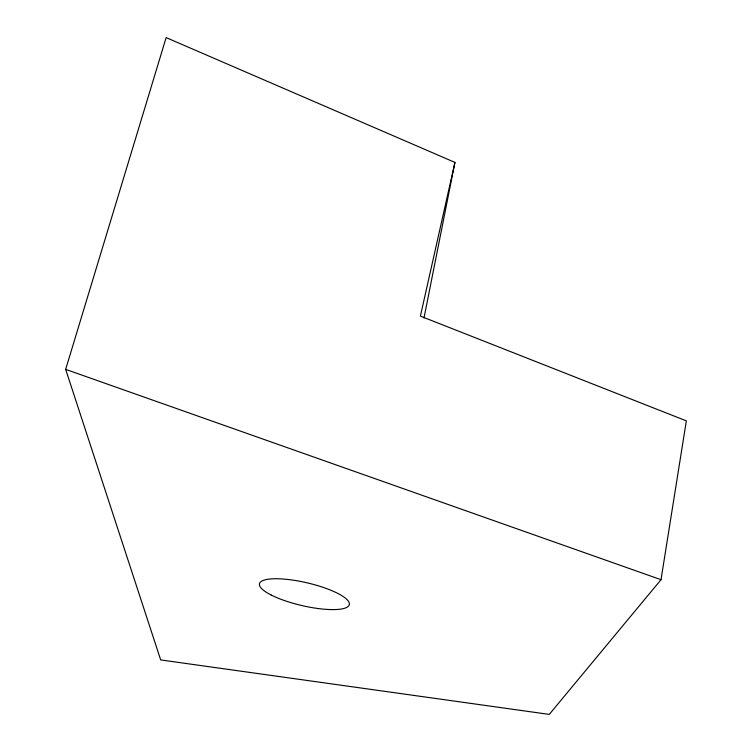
<?xml version="1.0" encoding="UTF-8"?>
<svg xmlns="http://www.w3.org/2000/svg" width="752" height="752" viewBox="0 0 752 752"><rect width="100%" height="100%" fill="white"/><g stroke="black" fill="none" stroke-linecap="round" stroke-linejoin="round"><path stroke-width="1.13" d="M661.008 579.698L686.341 420.866L420.396 316.113L454.932 162.413L166.145 37.6L65.659 369.364L160.684 659.927L549.27 714.4L661.008 579.698L65.659 369.364M454.932 162.413L423.996 318.021M271.331 595.105A46.135 11.665 13.1 0 0 347.358 607.052A46.135 11.665 13.1 0 0 294.389 580.347A46.135 11.665 13.1 0 0 271.331 595.105"/></g></svg>
